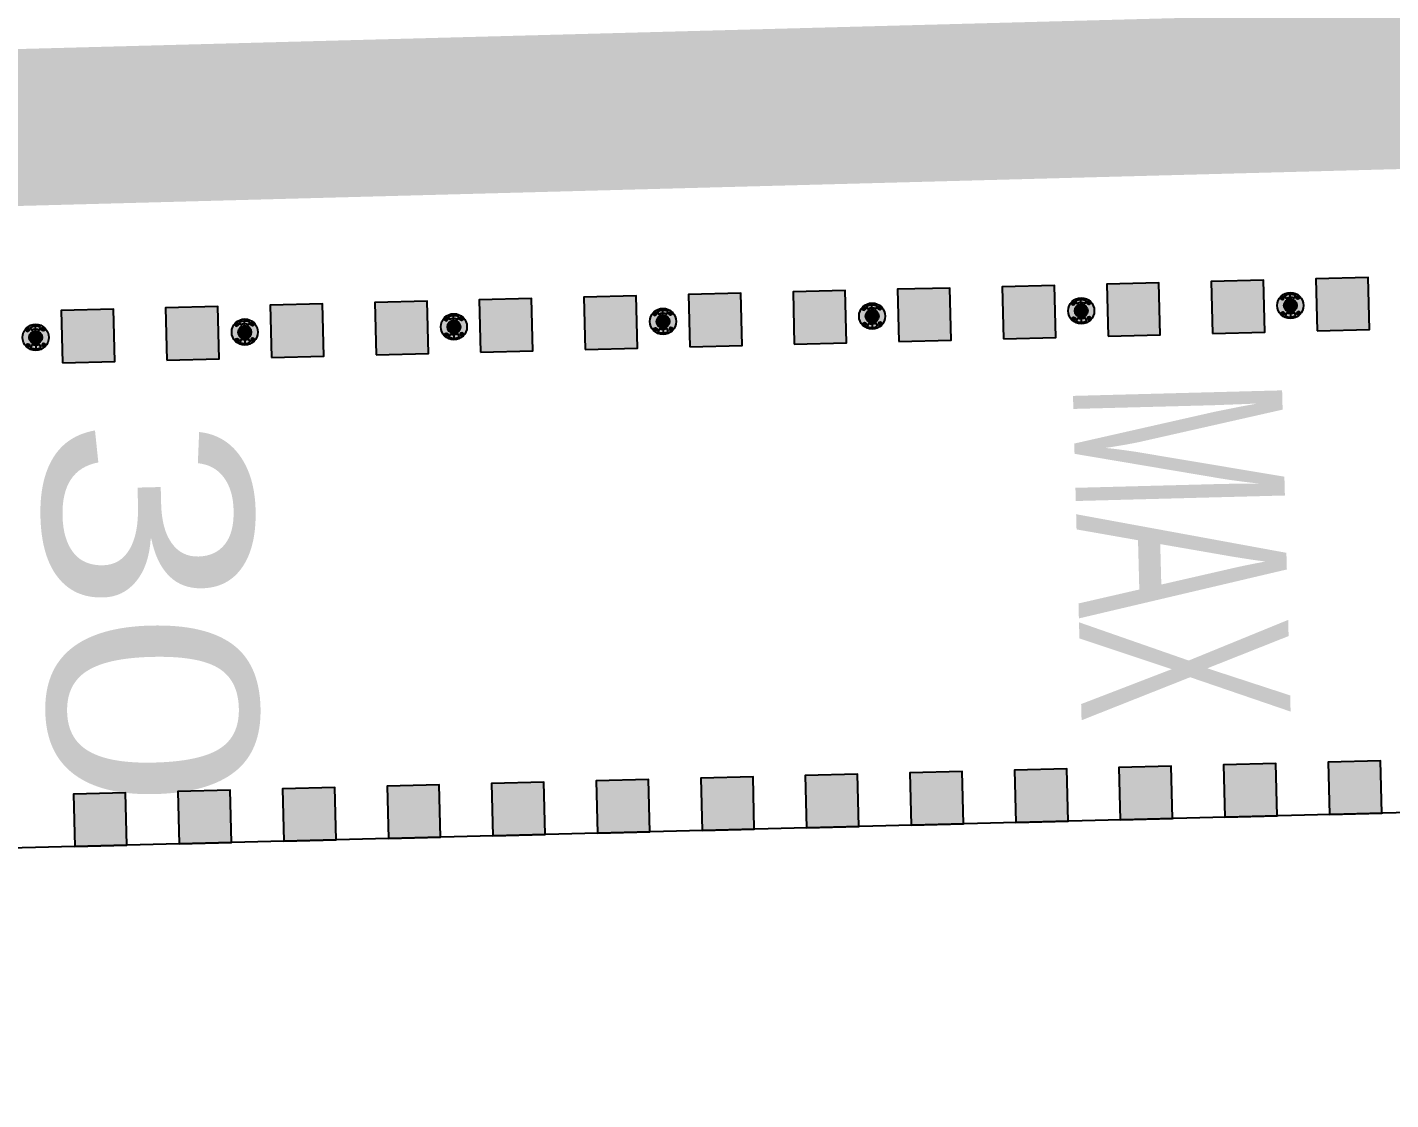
# Model space of a CAD drawing. Header units: metres. Extents: x 668617 to 675126, y 2286318 to 2293677.
# Drawn here: x 669844.19 to 669854.62, y 2287217.93 to 2287226.13 of the extents above; entities that cross this region are included whole.
import ezdxf
from ezdxf.enums import TextEntityAlignment as Align

# ---------------------------------------------------------------- set-up
doc = ezdxf.new("R2010")
doc.units = ezdxf.units.M
doc.header["$MEASUREMENT"] = 0
doc.linetypes.add('DASHED2', pattern=[0.375, 0.25, -0.125])
for name, color, linetype in [('0_RUTA-ALTERNA', 6, 'Continuous'), ('DMTG-B-CuadrosVerdes', 94, 'Continuous'), ('DMTG-M-VIALETON', 92, 'Continuous'), ('DMTG-PB-BANQUETAS', 251, 'Continuous'), ('DMTG-SH-LEYENDA VELOCIDAD', 252, 'Continuous')]:
    doc.layers.add(name, color=color, linetype=linetype)
doc.styles.add('Arial', font='arial.ttf')

# ---------------------------------------------------------------- blocks, each defined once
blk = doc.blocks.new('*U118')
h = blk.add_hatch(color=256)
h.dxf.hatch_style = 1
h.paths.add_polyline_path([(5.6, 3.7), (6, 3.7), (6, 4.1), (5.6, 4.1)])
h = blk.add_hatch(color=256)
h.dxf.hatch_style = 1
h.paths.add_polyline_path([(5.6, 3.7), (6, 3.7), (6, 4.1), (5.6, 4.1)])
h = blk.add_hatch(color=256)
h.dxf.hatch_style = 1
h.paths.add_polyline_path([(6.4, 3.7), (6.8, 3.7), (6.8, 4.1), (6.4, 4.1)])
h = blk.add_hatch(color=256)
h.dxf.hatch_style = 1
h.paths.add_polyline_path([(6.4, 3.7), (6.8, 3.7), (6.8, 4.1), (6.4, 4.1)])
h = blk.add_hatch(color=256)
h.dxf.hatch_style = 1
h.paths.add_polyline_path([(7.2, 3.7), (7.6, 3.7), (7.6, 4.1), (7.2, 4.1)])
h = blk.add_hatch(color=256)
h.dxf.hatch_style = 1
h.paths.add_polyline_path([(7.2, 3.7), (7.6, 3.7), (7.6, 4.1), (7.2, 4.1)])
h = blk.add_hatch(color=256)
h.dxf.hatch_style = 1
h.paths.add_polyline_path([(8, 3.7), (8.4, 3.7), (8.4, 4.1), (8, 4.1)])
h = blk.add_hatch(color=256)
h.dxf.hatch_style = 1
h.paths.add_polyline_path([(8, 3.7), (8.4, 3.7), (8.4, 4.1), (8, 4.1)])
h = blk.add_hatch(color=256)
h.dxf.hatch_style = 1
h.paths.add_polyline_path([(8.8, 3.7), (9.2, 3.7), (9.2, 4.1), (8.8, 4.1)])
h = blk.add_hatch(color=256)
h.dxf.hatch_style = 1
h.paths.add_polyline_path([(8.8, 3.7), (9.2, 3.7), (9.2, 4.1), (8.8, 4.1)])
h = blk.add_hatch(color=256)
h.dxf.hatch_style = 1
h.paths.add_polyline_path([(9.6, 3.7), (10, 3.7), (10, 4.1), (9.6, 4.1)])
h = blk.add_hatch(color=256)
h.dxf.hatch_style = 1
h.paths.add_polyline_path([(9.6, 3.7), (10, 3.7), (10, 4.1), (9.6, 4.1)])
h = blk.add_hatch(color=256)
h.dxf.hatch_style = 1
h.paths.add_polyline_path([(10.4, 3.7), (10.8, 3.7), (10.8, 4.1), (10.4, 4.1)])
h = blk.add_hatch(color=256)
h.dxf.hatch_style = 1
h.paths.add_polyline_path([(10.4, 3.7), (10.8, 3.7), (10.8, 4.1), (10.4, 4.1)])
h = blk.add_hatch(color=256)
h.dxf.hatch_style = 1
h.paths.add_polyline_path([(11.2, 3.7), (11.6, 3.7), (11.6, 4.1), (11.2, 4.1)])
h = blk.add_hatch(color=256)
h.dxf.hatch_style = 1
h.paths.add_polyline_path([(11.2, 3.7), (11.6, 3.7), (11.6, 4.1), (11.2, 4.1)])
h = blk.add_hatch(color=256)
h.dxf.hatch_style = 1
h.paths.add_polyline_path([(12, 3.7), (12.4, 3.7), (12.4, 4.1), (12, 4.1)])
h = blk.add_hatch(color=256)
h.dxf.hatch_style = 1
h.paths.add_polyline_path([(12, 3.7), (12.4, 3.7), (12.4, 4.1), (12, 4.1)])
h = blk.add_hatch(color=256)
h.dxf.hatch_style = 1
h.paths.add_polyline_path([(12.8, 3.7), (13.2, 3.7), (13.2, 4.1), (12.8, 4.1)])
h = blk.add_hatch(color=256)
h.dxf.hatch_style = 1
h.paths.add_polyline_path([(12.8, 3.7), (13.2, 3.7), (13.2, 4.1), (12.8, 4.1)])
h = blk.add_hatch(color=256)
h.dxf.hatch_style = 1
h.paths.add_polyline_path([(13.6, 3.7), (14, 3.7), (14, 4.1), (13.6, 4.1)])
h = blk.add_hatch(color=256)
h.dxf.hatch_style = 1
h.paths.add_polyline_path([(13.6, 3.7), (14, 3.7), (14, 4.1), (13.6, 4.1)])
h = blk.add_hatch(color=256)
h.dxf.hatch_style = 1
h.paths.add_polyline_path([(14.4, 3.7), (14.8, 3.7), (14.8, 4.1), (14.4, 4.1)])
h = blk.add_hatch(color=256)
h.dxf.hatch_style = 1
h.paths.add_polyline_path([(14.4, 3.7), (14.8, 3.7), (14.8, 4.1), (14.4, 4.1)])
h = blk.add_hatch(color=256)
h.dxf.hatch_style = 1
h.paths.add_polyline_path([(15.2, 3.7), (15.6, 3.7), (15.6, 4.1), (15.2, 4.1)])
h = blk.add_hatch(color=256)
h.dxf.hatch_style = 1
h.paths.add_polyline_path([(5.6, 0), (6, 0), (6, 0.4), (5.6, 0.4)])
h = blk.add_hatch(color=256)
h.dxf.hatch_style = 1
h.paths.add_polyline_path([(5.6, 0), (6, 0), (6, 0.4), (5.6, 0.4)])
h = blk.add_hatch(color=256)
h.dxf.hatch_style = 1
h.paths.add_polyline_path([(6.4, 0), (6.8, 0), (6.8, 0.4), (6.4, 0.4)])
h = blk.add_hatch(color=256)
h.dxf.hatch_style = 1
h.paths.add_polyline_path([(6.4, 0), (6.8, 0), (6.8, 0.4), (6.4, 0.4)])
h = blk.add_hatch(color=256)
h.dxf.hatch_style = 1
h.paths.add_polyline_path([(7.2, 0), (7.6, 0), (7.6, 0.4), (7.2, 0.4)])
h = blk.add_hatch(color=256)
h.dxf.hatch_style = 1
h.paths.add_polyline_path([(7.2, 0), (7.6, 0), (7.6, 0.4), (7.2, 0.4)])
h = blk.add_hatch(color=256)
h.dxf.hatch_style = 1
h.paths.add_polyline_path([(8, 0), (8.4, 0), (8.4, 0.4), (8, 0.4)])
h = blk.add_hatch(color=256)
h.dxf.hatch_style = 1
h.paths.add_polyline_path([(8, 0), (8.4, 0), (8.4, 0.4), (8, 0.4)])
h = blk.add_hatch(color=256)
h.dxf.hatch_style = 1
h.paths.add_polyline_path([(8.8, 0), (9.2, 0), (9.2, 0.4), (8.8, 0.4)])
h = blk.add_hatch(color=256)
h.dxf.hatch_style = 1
h.paths.add_polyline_path([(8.8, 0), (9.2, 0), (9.2, 0.4), (8.8, 0.4)])
h = blk.add_hatch(color=256)
h.dxf.hatch_style = 1
h.paths.add_polyline_path([(9.6, 0), (10, 0), (10, 0.4), (9.6, 0.4)])
h = blk.add_hatch(color=256)
h.dxf.hatch_style = 1
h.paths.add_polyline_path([(9.6, 0), (10, 0), (10, 0.4), (9.6, 0.4)])
h = blk.add_hatch(color=256)
h.dxf.hatch_style = 1
h.paths.add_polyline_path([(10.4, 0), (10.8, 0), (10.8, 0.4), (10.4, 0.4)])
h = blk.add_hatch(color=256)
h.dxf.hatch_style = 1
h.paths.add_polyline_path([(10.4, 0), (10.8, 0), (10.8, 0.4), (10.4, 0.4)])
h = blk.add_hatch(color=256)
h.dxf.hatch_style = 1
h.paths.add_polyline_path([(11.2, 0), (11.6, 0), (11.6, 0.4), (11.2, 0.4)])
h = blk.add_hatch(color=256)
h.dxf.hatch_style = 1
h.paths.add_polyline_path([(11.2, 0), (11.6, 0), (11.6, 0.4), (11.2, 0.4)])
h = blk.add_hatch(color=256)
h.dxf.hatch_style = 1
h.paths.add_polyline_path([(12, 0), (12.4, 0), (12.4, 0.4), (12, 0.4)])
h = blk.add_hatch(color=256)
h.dxf.hatch_style = 1
h.paths.add_polyline_path([(12, 0), (12.4, 0), (12.4, 0.4), (12, 0.4)])
h = blk.add_hatch(color=256)
h.dxf.hatch_style = 1
h.paths.add_polyline_path([(12.8, 0), (13.2, 0), (13.2, 0.4), (12.8, 0.4)])
h = blk.add_hatch(color=256)
h.dxf.hatch_style = 1
h.paths.add_polyline_path([(12.8, 0), (13.2, 0), (13.2, 0.4), (12.8, 0.4)])
h = blk.add_hatch(color=256)
h.dxf.hatch_style = 1
h.paths.add_polyline_path([(13.6, 0), (14, 0), (14, 0.4), (13.6, 0.4)])
h = blk.add_hatch(color=256)
h.dxf.hatch_style = 1
h.paths.add_polyline_path([(13.6, 0), (14, 0), (14, 0.4), (13.6, 0.4)])
h = blk.add_hatch(color=256)
h.dxf.hatch_style = 1
h.paths.add_polyline_path([(14.4, 0), (14.8, 0), (14.8, 0.4), (14.4, 0.4)])
h = blk.add_hatch(color=256)
h.dxf.hatch_style = 1
h.paths.add_polyline_path([(14.4, 0), (14.8, 0), (14.8, 0.4), (14.4, 0.4)])
h = blk.add_hatch(color=256)
h.dxf.hatch_style = 1
h.paths.add_polyline_path([(15.2, 0), (15.6, 0), (15.6, 0.4), (15.2, 0.4)])
for points in [[(5.6, 3.7), (6, 3.7), (6, 4.1), (5.6, 4.1)], [(5.6, 3.7), (6, 3.7), (6, 4.1), (5.6, 4.1)], [(6.4, 3.7), (6.8, 3.7), (6.8, 4.1), (6.4, 4.1)], [(6.4, 3.7), (6.8, 3.7), (6.8, 4.1), (6.4, 4.1)], [(7.2, 3.7), (7.6, 3.7), (7.6, 4.1), (7.2, 4.1)], [(7.2, 3.7), (7.6, 3.7), (7.6, 4.1), (7.2, 4.1)], [(8, 3.7), (8.4, 3.7), (8.4, 4.1), (8, 4.1)], [(8, 3.7), (8.4, 3.7), (8.4, 4.1), (8, 4.1)], [(8.8, 3.7), (9.2, 3.7), (9.2, 4.1), (8.8, 4.1)], [(8.8, 3.7), (9.2, 3.7), (9.2, 4.1), (8.8, 4.1)], [(9.6, 3.7), (10, 3.7), (10, 4.1), (9.6, 4.1)], [(9.6, 3.7), (10, 3.7), (10, 4.1), (9.6, 4.1)], [(10.4, 3.7), (10.8, 3.7), (10.8, 4.1), (10.4, 4.1)], [(10.4, 3.7), (10.8, 3.7), (10.8, 4.1), (10.4, 4.1)], [(11.2, 3.7), (11.6, 3.7), (11.6, 4.1), (11.2, 4.1)], [(11.2, 3.7), (11.6, 3.7), (11.6, 4.1), (11.2, 4.1)], [(12, 3.7), (12.4, 3.7), (12.4, 4.1), (12, 4.1)], [(12, 3.7), (12.4, 3.7), (12.4, 4.1), (12, 4.1)], [(12.8, 3.7), (13.2, 3.7), (13.2, 4.1), (12.8, 4.1)], [(12.8, 3.7), (13.2, 3.7), (13.2, 4.1), (12.8, 4.1)], [(13.6, 3.7), (14, 3.7), (14, 4.1), (13.6, 4.1)], [(13.6, 3.7), (14, 3.7), (14, 4.1), (13.6, 4.1)], [(14.4, 3.7), (14.8, 3.7), (14.8, 4.1), (14.4, 4.1)], [(14.4, 3.7), (14.8, 3.7), (14.8, 4.1), (14.4, 4.1)], [(15.2, 3.7), (15.6, 3.7), (15.6, 4.1), (15.2, 4.1)], [(5.6, 0), (6, 0), (6, 0.4), (5.6, 0.4)], [(5.6, 0), (6, 0), (6, 0.4), (5.6, 0.4)], [(6.4, 0), (6.8, 0), (6.8, 0.4), (6.4, 0.4)], [(6.4, 0), (6.8, 0), (6.8, 0.4), (6.4, 0.4)], [(7.2, 0), (7.6, 0), (7.6, 0.4), (7.2, 0.4)], [(7.2, 0), (7.6, 0), (7.6, 0.4), (7.2, 0.4)], [(8, 0), (8.4, 0), (8.4, 0.4), (8, 0.4)], [(8, 0), (8.4, 0), (8.4, 0.4), (8, 0.4)], [(8.8, 0), (9.2, 0), (9.2, 0.4), (8.8, 0.4)], [(8.8, 0), (9.2, 0), (9.2, 0.4), (8.8, 0.4)], [(9.6, 0), (10, 0), (10, 0.4), (9.6, 0.4)], [(9.6, 0), (10, 0), (10, 0.4), (9.6, 0.4)], [(10.4, 0), (10.8, 0), (10.8, 0.4), (10.4, 0.4)], [(10.4, 0), (10.8, 0), (10.8, 0.4), (10.4, 0.4)], [(11.2, 0), (11.6, 0), (11.6, 0.4), (11.2, 0.4)], [(11.2, 0), (11.6, 0), (11.6, 0.4), (11.2, 0.4)], [(12, 0), (12.4, 0), (12.4, 0.4), (12, 0.4)], [(12, 0), (12.4, 0), (12.4, 0.4), (12, 0.4)], [(12.8, 0), (13.2, 0), (13.2, 0.4), (12.8, 0.4)], [(12.8, 0), (13.2, 0), (13.2, 0.4), (12.8, 0.4)], [(13.6, 0), (14, 0), (14, 0.4), (13.6, 0.4)], [(13.6, 0), (14, 0), (14, 0.4), (13.6, 0.4)], [(14.4, 0), (14.8, 0), (14.8, 0.4), (14.4, 0.4)], [(14.4, 0), (14.8, 0), (14.8, 0.4), (14.4, 0.4)], [(15.2, 0), (15.6, 0), (15.6, 0.4), (15.2, 0.4)]]:
    blk.add_lwpolyline(points, close=True)
blk = doc.blocks.new('*U97')
at = {"true_color": 0x58ba48}
h = blk.add_hatch(color=85, dxfattribs=at)
h.dxf.hatch_style = 1
h.paths.add_polyline_path([(18.192, 11.001, 1), (18.292, 11.001, 1)], flags=0)
h.paths.add_polyline_path([(18.191, 11.069), (18.18, 11.08, 0.062746), (18.163, 11.062), (18.173, 11.052, 0.413879), (18.191, 11.052, 0.414549)], flags=17)
h.paths.add_polyline_path([(18.188, 11.06, -1), (18.176, 11.06, -1)], flags=16)
h.paths.add_polyline_path([(18.192, 11.001, 1), (18.292, 11.001, 1)], flags=16)
h.paths.add_polyline_path([(18.303, 11.08), (18.292, 11.069, 0.413879), (18.292, 11.052, 0.414549), (18.31, 11.052), (18.321, 11.062, 0.062746)], flags=17)
h.paths.add_polyline_path([(18.307, 11.06, -1), (18.295, 11.06, -1)], flags=16)
h.paths.add_polyline_path([(18.321, 10.94), (18.31, 10.95, 0.413879), (18.292, 10.95, 0.414549), (18.292, 10.933), (18.303, 10.922, 0.062746)], flags=17)
h.paths.add_polyline_path([(18.295, 10.942, -1), (18.307, 10.942, -1)], flags=16)
h.paths.add_polyline_path([(18.191, 10.95, 0.414549), (18.173, 10.95), (18.163, 10.94, 0.062746), (18.18, 10.922), (18.191, 10.933, 0.413879)], flags=17)
h.paths.add_polyline_path([(18.176, 10.942, -1), (18.188, 10.942, -1)], flags=16)
h.paths.add_polyline_path([(18.321, 11.062), (18.31, 11.052, -0.414549), (18.292, 11.052, -0.413879), (18.292, 11.069), (18.303, 11.08, 0.342564), (18.18, 11.08), (18.191, 11.069, -0.414549), (18.191, 11.052, -0.413879), (18.173, 11.052), (18.163, 11.062, 0.166532), (18.142, 11.001, 0.166532), (18.163, 10.94), (18.173, 10.95, -0.414549), (18.191, 10.95, -0.413879), (18.191, 10.933), (18.18, 10.922, 0.342564), (18.303, 10.922), (18.292, 10.933, -0.414549), (18.292, 10.95, -0.413879), (18.31, 10.95), (18.321, 10.94, 0.166532), (18.342, 11.001, 0.166532)])
h.paths.add_polyline_path([(18.292, 11.001, -1), (18.192, 11.001, -1)], flags=0)
h.paths.add_polyline_path([(18.271, 11.056, 0.245947), (18.213, 11.056), (18.201, 11.078, -0.245947), (18.282, 11.078)], flags=16)
h.paths.add_polyline_path([(18.271, 10.946), (18.282, 10.923, -0.245947), (18.201, 10.923), (18.213, 10.946, 0.245947)], flags=16)
at = {"true_color": 0xc7c8ca}
h = blk.add_hatch(color=9, dxfattribs=at)
h.dxf.hatch_style = 1
h.paths.add_polyline_path([(18.282, 11.078, 0.245947), (18.201, 11.078), (18.213, 11.056, -0.245947), (18.271, 11.056)])
h.paths.add_polyline_path([(18.282, 10.923), (18.271, 10.946, -0.245947), (18.213, 10.946), (18.201, 10.923, 0.245947)])
at = {"true_color": 0x58ba48}
h = blk.add_hatch(color=85, dxfattribs=at)
h.dxf.hatch_style = 1
h.paths.add_polyline_path([(19.792, 11.001, 1), (19.892, 11.001, 1)], flags=0)
h.paths.add_polyline_path([(19.791, 11.069), (19.78, 11.08, 0.062746), (19.763, 11.062), (19.773, 11.052, 0.413879), (19.791, 11.052, 0.414549)], flags=17)
h.paths.add_polyline_path([(19.788, 11.06, -1), (19.776, 11.06, -1)], flags=16)
h.paths.add_polyline_path([(19.792, 11.001, 1), (19.892, 11.001, 1)], flags=16)
h.paths.add_polyline_path([(19.903, 11.08), (19.892, 11.069, 0.413879), (19.892, 11.052, 0.414549), (19.91, 11.052), (19.921, 11.062, 0.062746)], flags=17)
h.paths.add_polyline_path([(19.907, 11.06, -1), (19.895, 11.06, -1)], flags=16)
h.paths.add_polyline_path([(19.921, 10.94), (19.91, 10.95, 0.413879), (19.892, 10.95, 0.414549), (19.892, 10.933), (19.903, 10.922, 0.062746)], flags=17)
h.paths.add_polyline_path([(19.895, 10.942, -1), (19.907, 10.942, -1)], flags=16)
h.paths.add_polyline_path([(19.791, 10.95, 0.414549), (19.773, 10.95), (19.763, 10.94, 0.062746), (19.78, 10.922), (19.791, 10.933, 0.413879)], flags=17)
h.paths.add_polyline_path([(19.776, 10.942, -1), (19.788, 10.942, -1)], flags=16)
h.paths.add_polyline_path([(19.921, 11.062), (19.91, 11.052, -0.414549), (19.892, 11.052, -0.413879), (19.892, 11.069), (19.903, 11.08, 0.342564), (19.78, 11.08), (19.791, 11.069, -0.414549), (19.791, 11.052, -0.413879), (19.773, 11.052), (19.763, 11.062, 0.166532), (19.742, 11.001, 0.166532), (19.763, 10.94), (19.773, 10.95, -0.414549), (19.791, 10.95, -0.413879), (19.791, 10.933), (19.78, 10.922, 0.342564), (19.903, 10.922), (19.892, 10.933, -0.414549), (19.892, 10.95, -0.413879), (19.91, 10.95), (19.921, 10.94, 0.166532), (19.942, 11.001, 0.166532)])
h.paths.add_polyline_path([(19.892, 11.001, -1), (19.792, 11.001, -1)], flags=0)
h.paths.add_polyline_path([(19.871, 11.056, 0.245947), (19.813, 11.056), (19.801, 11.078, -0.245947), (19.882, 11.078)], flags=16)
h.paths.add_polyline_path([(19.871, 10.946), (19.882, 10.923, -0.245947), (19.801, 10.923), (19.813, 10.946, 0.245947)], flags=16)
at = {"true_color": 0xc7c8ca}
h = blk.add_hatch(color=9, dxfattribs=at)
h.dxf.hatch_style = 1
h.paths.add_polyline_path([(19.882, 11.078, 0.245947), (19.801, 11.078), (19.813, 11.056, -0.245947), (19.871, 11.056)])
h.paths.add_polyline_path([(19.882, 10.923), (19.871, 10.946, -0.245947), (19.813, 10.946), (19.801, 10.923, 0.245947)])
at = {"true_color": 0x58ba48}
h = blk.add_hatch(color=85, dxfattribs=at)
h.dxf.hatch_style = 1
h.paths.add_polyline_path([(21.392, 11.001, 1), (21.492, 11.001, 1)], flags=0)
h.paths.add_polyline_path([(21.391, 11.069), (21.38, 11.08, 0.062746), (21.363, 11.062), (21.373, 11.052, 0.413879), (21.391, 11.052, 0.414549)], flags=17)
h.paths.add_polyline_path([(21.388, 11.06, -1), (21.376, 11.06, -1)], flags=16)
h.paths.add_polyline_path([(21.392, 11.001, 1), (21.492, 11.001, 1)], flags=16)
h.paths.add_polyline_path([(21.503, 11.08), (21.492, 11.069, 0.413879), (21.492, 11.052, 0.414549), (21.51, 11.052), (21.521, 11.062, 0.062746)], flags=17)
h.paths.add_polyline_path([(21.507, 11.06, -1), (21.495, 11.06, -1)], flags=16)
h.paths.add_polyline_path([(21.521, 10.94), (21.51, 10.95, 0.413879), (21.492, 10.95, 0.414549), (21.492, 10.933), (21.503, 10.922, 0.062746)], flags=17)
h.paths.add_polyline_path([(21.495, 10.942, -1), (21.507, 10.942, -1)], flags=16)
h.paths.add_polyline_path([(21.391, 10.95, 0.414549), (21.373, 10.95), (21.363, 10.94, 0.062746), (21.38, 10.922), (21.391, 10.933, 0.413879)], flags=17)
h.paths.add_polyline_path([(21.376, 10.942, -1), (21.388, 10.942, -1)], flags=16)
h.paths.add_polyline_path([(21.521, 11.062), (21.51, 11.052, -0.414549), (21.492, 11.052, -0.413879), (21.492, 11.069), (21.503, 11.08, 0.342564), (21.38, 11.08), (21.391, 11.069, -0.414549), (21.391, 11.052, -0.413879), (21.373, 11.052), (21.363, 11.062, 0.166532), (21.342, 11.001, 0.166532), (21.363, 10.94), (21.373, 10.95, -0.414549), (21.391, 10.95, -0.413879), (21.391, 10.933), (21.38, 10.922, 0.342564), (21.503, 10.922), (21.492, 10.933, -0.414549), (21.492, 10.95, -0.413879), (21.51, 10.95), (21.521, 10.94, 0.166532), (21.542, 11.001, 0.166532)])
h.paths.add_polyline_path([(21.492, 11.001, -1), (21.392, 11.001, -1)], flags=0)
h.paths.add_polyline_path([(21.471, 11.056, 0.245947), (21.413, 11.056), (21.401, 11.078, -0.245947), (21.482, 11.078)], flags=16)
h.paths.add_polyline_path([(21.471, 10.946), (21.482, 10.923, -0.245947), (21.401, 10.923), (21.413, 10.946, 0.245947)], flags=16)
at = {"true_color": 0xc7c8ca}
h = blk.add_hatch(color=9, dxfattribs=at)
h.dxf.hatch_style = 1
h.paths.add_polyline_path([(21.482, 11.078, 0.245947), (21.401, 11.078), (21.413, 11.056, -0.245947), (21.471, 11.056)])
h.paths.add_polyline_path([(21.482, 10.923), (21.471, 10.946, -0.245947), (21.413, 10.946), (21.401, 10.923, 0.245947)])
at = {"true_color": 0x58ba48}
h = blk.add_hatch(color=85, dxfattribs=at)
h.dxf.hatch_style = 1
h.paths.add_polyline_path([(22.992, 11.001, 1), (23.092, 11.001, 1)], flags=0)
h.paths.add_polyline_path([(22.991, 11.069), (22.98, 11.08, 0.062746), (22.963, 11.062), (22.973, 11.052, 0.413879), (22.991, 11.052, 0.414549)], flags=17)
h.paths.add_polyline_path([(22.988, 11.06, -1), (22.976, 11.06, -1)], flags=16)
h.paths.add_polyline_path([(22.992, 11.001, 1), (23.092, 11.001, 1)], flags=16)
h.paths.add_polyline_path([(23.103, 11.08), (23.092, 11.069, 0.413879), (23.092, 11.052, 0.414549), (23.11, 11.052), (23.121, 11.062, 0.062746)], flags=17)
h.paths.add_polyline_path([(23.107, 11.06, -1), (23.095, 11.06, -1)], flags=16)
h.paths.add_polyline_path([(23.121, 10.94), (23.11, 10.95, 0.413879), (23.092, 10.95, 0.414549), (23.092, 10.933), (23.103, 10.922, 0.062746)], flags=17)
h.paths.add_polyline_path([(23.095, 10.942, -1), (23.107, 10.942, -1)], flags=16)
h.paths.add_polyline_path([(22.991, 10.95, 0.414549), (22.973, 10.95), (22.963, 10.94, 0.062746), (22.98, 10.922), (22.991, 10.933, 0.413879)], flags=17)
h.paths.add_polyline_path([(22.976, 10.942, -1), (22.988, 10.942, -1)], flags=16)
h.paths.add_polyline_path([(23.121, 11.062), (23.11, 11.052, -0.414549), (23.092, 11.052, -0.413879), (23.092, 11.069), (23.103, 11.08, 0.342564), (22.98, 11.08), (22.991, 11.069, -0.414549), (22.991, 11.052, -0.413879), (22.973, 11.052), (22.963, 11.062, 0.166532), (22.942, 11.001, 0.166532), (22.963, 10.94), (22.973, 10.95, -0.414549), (22.991, 10.95, -0.413879), (22.991, 10.933), (22.98, 10.922, 0.342564), (23.103, 10.922), (23.092, 10.933, -0.414549), (23.092, 10.95, -0.413879), (23.11, 10.95), (23.121, 10.94, 0.166532), (23.142, 11.001, 0.166532)])
h.paths.add_polyline_path([(23.092, 11.001, -1), (22.992, 11.001, -1)], flags=0)
h.paths.add_polyline_path([(23.071, 11.056, 0.245947), (23.013, 11.056), (23.001, 11.078, -0.245947), (23.082, 11.078)], flags=16)
h.paths.add_polyline_path([(23.071, 10.946), (23.082, 10.923, -0.245947), (23.001, 10.923), (23.013, 10.946, 0.245947)], flags=16)
at = {"true_color": 0xc7c8ca}
h = blk.add_hatch(color=9, dxfattribs=at)
h.dxf.hatch_style = 1
h.paths.add_polyline_path([(23.082, 11.078, 0.245947), (23.001, 11.078), (23.013, 11.056, -0.245947), (23.071, 11.056)])
h.paths.add_polyline_path([(23.082, 10.923), (23.071, 10.946, -0.245947), (23.013, 10.946), (23.001, 10.923, 0.245947)])
at = {"true_color": 0x58ba48}
h = blk.add_hatch(color=85, dxfattribs=at)
h.dxf.hatch_style = 1
h.paths.add_polyline_path([(24.592, 11.001, 1), (24.692, 11.001, 1)], flags=0)
h.paths.add_polyline_path([(24.591, 11.069), (24.58, 11.08, 0.062746), (24.563, 11.062), (24.573, 11.052, 0.413879), (24.591, 11.052, 0.414549)], flags=17)
h.paths.add_polyline_path([(24.588, 11.06, -1), (24.576, 11.06, -1)], flags=16)
h.paths.add_polyline_path([(24.592, 11.001, 1), (24.692, 11.001, 1)], flags=16)
h.paths.add_polyline_path([(24.703, 11.08), (24.692, 11.069, 0.413879), (24.692, 11.052, 0.414549), (24.71, 11.052), (24.721, 11.062, 0.062746)], flags=17)
h.paths.add_polyline_path([(24.707, 11.06, -1), (24.695, 11.06, -1)], flags=16)
h.paths.add_polyline_path([(24.721, 10.94), (24.71, 10.95, 0.413879), (24.692, 10.95, 0.414549), (24.692, 10.933), (24.703, 10.922, 0.062746)], flags=17)
h.paths.add_polyline_path([(24.695, 10.942, -1), (24.707, 10.942, -1)], flags=16)
h.paths.add_polyline_path([(24.591, 10.95, 0.414549), (24.573, 10.95), (24.563, 10.94, 0.062746), (24.58, 10.922), (24.591, 10.933, 0.413879)], flags=17)
h.paths.add_polyline_path([(24.576, 10.942, -1), (24.588, 10.942, -1)], flags=16)
h.paths.add_polyline_path([(24.721, 11.062), (24.71, 11.052, -0.414549), (24.692, 11.052, -0.413879), (24.692, 11.069), (24.703, 11.08, 0.342564), (24.58, 11.08), (24.591, 11.069, -0.414549), (24.591, 11.052, -0.413879), (24.573, 11.052), (24.563, 11.062, 0.166532), (24.542, 11.001, 0.166532), (24.563, 10.94), (24.573, 10.95, -0.414549), (24.591, 10.95, -0.413879), (24.591, 10.933), (24.58, 10.922, 0.342564), (24.703, 10.922), (24.692, 10.933, -0.414549), (24.692, 10.95, -0.413879), (24.71, 10.95), (24.721, 10.94, 0.166532), (24.742, 11.001, 0.166532)])
h.paths.add_polyline_path([(24.692, 11.001, -1), (24.592, 11.001, -1)], flags=0)
h.paths.add_polyline_path([(24.671, 11.056, 0.245947), (24.613, 11.056), (24.601, 11.078, -0.245947), (24.682, 11.078)], flags=16)
h.paths.add_polyline_path([(24.671, 10.946), (24.682, 10.923, -0.245947), (24.601, 10.923), (24.613, 10.946, 0.245947)], flags=16)
at = {"true_color": 0xc7c8ca}
h = blk.add_hatch(color=9, dxfattribs=at)
h.dxf.hatch_style = 1
h.paths.add_polyline_path([(24.682, 11.078, 0.245947), (24.601, 11.078), (24.613, 11.056, -0.245947), (24.671, 11.056)])
h.paths.add_polyline_path([(24.682, 10.923), (24.671, 10.946, -0.245947), (24.613, 10.946), (24.601, 10.923, 0.245947)])
at = {"true_color": 0x58ba48}
h = blk.add_hatch(color=85, dxfattribs=at)
h.dxf.hatch_style = 1
h.paths.add_polyline_path([(26.192, 11.001, 1), (26.292, 11.001, 1)], flags=0)
h.paths.add_polyline_path([(26.191, 11.069), (26.18, 11.08, 0.062746), (26.163, 11.062), (26.173, 11.052, 0.413879), (26.191, 11.052, 0.414549)], flags=17)
h.paths.add_polyline_path([(26.188, 11.06, -1), (26.176, 11.06, -1)], flags=16)
h.paths.add_polyline_path([(26.192, 11.001, 1), (26.292, 11.001, 1)], flags=16)
h.paths.add_polyline_path([(26.303, 11.08), (26.292, 11.069, 0.413879), (26.292, 11.052, 0.414549), (26.31, 11.052), (26.321, 11.062, 0.062746)], flags=17)
h.paths.add_polyline_path([(26.307, 11.06, -1), (26.295, 11.06, -1)], flags=16)
h.paths.add_polyline_path([(26.321, 10.94), (26.31, 10.95, 0.413879), (26.292, 10.95, 0.414549), (26.292, 10.933), (26.303, 10.922, 0.062746)], flags=17)
h.paths.add_polyline_path([(26.295, 10.942, -1), (26.307, 10.942, -1)], flags=16)
h.paths.add_polyline_path([(26.191, 10.95, 0.414549), (26.173, 10.95), (26.163, 10.94, 0.062746), (26.18, 10.922), (26.191, 10.933, 0.413879)], flags=17)
h.paths.add_polyline_path([(26.176, 10.942, -1), (26.188, 10.942, -1)], flags=16)
h.paths.add_polyline_path([(26.321, 11.062), (26.31, 11.052, -0.414549), (26.292, 11.052, -0.413879), (26.292, 11.069), (26.303, 11.08, 0.342564), (26.18, 11.08), (26.191, 11.069, -0.414549), (26.191, 11.052, -0.413879), (26.173, 11.052), (26.163, 11.062, 0.166532), (26.142, 11.001, 0.166532), (26.163, 10.94), (26.173, 10.95, -0.414549), (26.191, 10.95, -0.413879), (26.191, 10.933), (26.18, 10.922, 0.342564), (26.303, 10.922), (26.292, 10.933, -0.414549), (26.292, 10.95, -0.413879), (26.31, 10.95), (26.321, 10.94, 0.166532), (26.342, 11.001, 0.166532)])
h.paths.add_polyline_path([(26.292, 11.001, -1), (26.192, 11.001, -1)], flags=0)
h.paths.add_polyline_path([(26.271, 11.056, 0.245947), (26.213, 11.056), (26.201, 11.078, -0.245947), (26.282, 11.078)], flags=16)
h.paths.add_polyline_path([(26.271, 10.946), (26.282, 10.923, -0.245947), (26.201, 10.923), (26.213, 10.946, 0.245947)], flags=16)
at = {"true_color": 0xc7c8ca}
h = blk.add_hatch(color=9, dxfattribs=at)
h.dxf.hatch_style = 1
h.paths.add_polyline_path([(26.282, 11.078, 0.245947), (26.201, 11.078), (26.213, 11.056, -0.245947), (26.271, 11.056)])
h.paths.add_polyline_path([(26.282, 10.923), (26.271, 10.946, -0.245947), (26.213, 10.946), (26.201, 10.923, 0.245947)])
at = {"true_color": 0x58ba48}
h = blk.add_hatch(color=85, dxfattribs=at)
h.dxf.hatch_style = 1
h.paths.add_polyline_path([(27.792, 11.001, 1), (27.892, 11.001, 1)], flags=0)
h.paths.add_polyline_path([(27.791, 11.069), (27.78, 11.08, 0.062746), (27.763, 11.062), (27.773, 11.052, 0.413879), (27.791, 11.052, 0.414549)], flags=17)
h.paths.add_polyline_path([(27.788, 11.06, -1), (27.776, 11.06, -1)], flags=16)
h.paths.add_polyline_path([(27.792, 11.001, 1), (27.892, 11.001, 1)], flags=16)
h.paths.add_polyline_path([(27.903, 11.08), (27.892, 11.069, 0.413879), (27.892, 11.052, 0.414549), (27.91, 11.052), (27.921, 11.062, 0.062746)], flags=17)
h.paths.add_polyline_path([(27.907, 11.06, -1), (27.895, 11.06, -1)], flags=16)
h.paths.add_polyline_path([(27.921, 10.94), (27.91, 10.95, 0.413879), (27.892, 10.95, 0.414549), (27.892, 10.933), (27.903, 10.922, 0.062746)], flags=17)
h.paths.add_polyline_path([(27.895, 10.942, -1), (27.907, 10.942, -1)], flags=16)
h.paths.add_polyline_path([(27.791, 10.95, 0.414549), (27.773, 10.95), (27.763, 10.94, 0.062746), (27.78, 10.922), (27.791, 10.933, 0.413879)], flags=17)
h.paths.add_polyline_path([(27.776, 10.942, -1), (27.788, 10.942, -1)], flags=16)
h.paths.add_polyline_path([(27.921, 11.062), (27.91, 11.052, -0.414549), (27.892, 11.052, -0.413879), (27.892, 11.069), (27.903, 11.08, 0.342564), (27.78, 11.08), (27.791, 11.069, -0.414549), (27.791, 11.052, -0.413879), (27.773, 11.052), (27.763, 11.062, 0.166532), (27.742, 11.001, 0.166532), (27.763, 10.94), (27.773, 10.95, -0.414549), (27.791, 10.95, -0.413879), (27.791, 10.933), (27.78, 10.922, 0.342564), (27.903, 10.922), (27.892, 10.933, -0.414549), (27.892, 10.95, -0.413879), (27.91, 10.95), (27.921, 10.94, 0.166532), (27.942, 11.001, 0.166532)])
h.paths.add_polyline_path([(27.892, 11.001, -1), (27.792, 11.001, -1)], flags=0)
h.paths.add_polyline_path([(27.871, 11.056, 0.245947), (27.813, 11.056), (27.801, 11.078, -0.245947), (27.882, 11.078)], flags=16)
h.paths.add_polyline_path([(27.871, 10.946), (27.882, 10.923, -0.245947), (27.801, 10.923), (27.813, 10.946, 0.245947)], flags=16)
at = {"true_color": 0xc7c8ca}
h = blk.add_hatch(color=9, dxfattribs=at)
h.dxf.hatch_style = 1
h.paths.add_polyline_path([(27.882, 11.078, 0.245947), (27.801, 11.078), (27.813, 11.056, -0.245947), (27.871, 11.056)])
h.paths.add_polyline_path([(27.882, 10.923), (27.871, 10.946, -0.245947), (27.813, 10.946), (27.801, 10.923, 0.245947)])
at = {"true_color": 0x58ba48}
h = blk.add_hatch(color=85, dxfattribs=at)
h.dxf.hatch_style = 1
h.paths.add_polyline_path([(18.192, 11.001, 1), (18.292, 11.001, 1)])
h = blk.add_hatch(color=85, dxfattribs=at)
h.dxf.hatch_style = 1
h.paths.add_polyline_path([(19.792, 11.001, 1), (19.892, 11.001, 1)])
h = blk.add_hatch(color=85, dxfattribs=at)
h.dxf.hatch_style = 1
h.paths.add_polyline_path([(21.392, 11.001, 1), (21.492, 11.001, 1)])
h = blk.add_hatch(color=85, dxfattribs=at)
h.dxf.hatch_style = 1
h.paths.add_polyline_path([(22.992, 11.001, 1), (23.092, 11.001, 1)])
h = blk.add_hatch(color=85, dxfattribs=at)
h.dxf.hatch_style = 1
h.paths.add_polyline_path([(24.592, 11.001, 1), (24.692, 11.001, 1)])
h = blk.add_hatch(color=85, dxfattribs=at)
h.dxf.hatch_style = 1
h.paths.add_polyline_path([(26.192, 11.001, 1), (26.292, 11.001, 1)])
h = blk.add_hatch(color=85, dxfattribs=at)
h.dxf.hatch_style = 1
h.paths.add_polyline_path([(27.792, 11.001, 1), (27.892, 11.001, 1)])
at = {"color": 18, "true_color": 0x000000}
for points in [[(18.191, 11.069), (18.18, 11.08, 0.062746), (18.163, 11.062), (18.173, 11.052, 0.413879), (18.191, 11.052, 0.414549)], [(18.282, 11.078), (18.271, 11.056, 0.245947), (18.213, 11.056), (18.201, 11.078, -0.245947)], [(18.292, 11.069), (18.303, 11.08, -0.062746), (18.321, 11.062), (18.31, 11.052, -0.413879), (18.292, 11.052, -0.414549)], [(19.791, 11.069), (19.78, 11.08, 0.062746), (19.763, 11.062), (19.773, 11.052, 0.413879), (19.791, 11.052, 0.414549)], [(19.882, 11.078), (19.871, 11.056, 0.245947), (19.813, 11.056), (19.801, 11.078, -0.245947)], [(19.892, 11.069), (19.903, 11.08, -0.062746), (19.921, 11.062), (19.91, 11.052, -0.413879), (19.892, 11.052, -0.414549)], [(21.391, 11.069), (21.38, 11.08, 0.062746), (21.363, 11.062), (21.373, 11.052, 0.413879), (21.391, 11.052, 0.414549)], [(21.482, 11.078), (21.471, 11.056, 0.245947), (21.413, 11.056), (21.401, 11.078, -0.245947)], [(21.492, 11.069), (21.503, 11.08, -0.062746), (21.521, 11.062), (21.51, 11.052, -0.413879), (21.492, 11.052, -0.414549)], [(22.991, 11.069), (22.98, 11.08, 0.062746), (22.963, 11.062), (22.973, 11.052, 0.413879), (22.991, 11.052, 0.414549)], [(23.082, 11.078), (23.071, 11.056, 0.245947), (23.013, 11.056), (23.001, 11.078, -0.245947)], [(23.092, 11.069), (23.103, 11.08, -0.062746), (23.121, 11.062), (23.11, 11.052, -0.413879), (23.092, 11.052, -0.414549)], [(24.591, 11.069), (24.58, 11.08, 0.062746), (24.563, 11.062), (24.573, 11.052, 0.413879), (24.591, 11.052, 0.414549)], [(24.682, 11.078), (24.671, 11.056, 0.245947), (24.613, 11.056), (24.601, 11.078, -0.245947)], [(24.692, 11.069), (24.703, 11.08, -0.062746), (24.721, 11.062), (24.71, 11.052, -0.413879), (24.692, 11.052, -0.414549)], [(26.191, 11.069), (26.18, 11.08, 0.062746), (26.163, 11.062), (26.173, 11.052, 0.413879), (26.191, 11.052, 0.414549)], [(26.282, 11.078), (26.271, 11.056, 0.245947), (26.213, 11.056), (26.201, 11.078, -0.245947)], [(26.292, 11.069), (26.303, 11.08, -0.062746), (26.321, 11.062), (26.31, 11.052, -0.413879), (26.292, 11.052, -0.414549)], [(27.791, 11.069), (27.78, 11.08, 0.062746), (27.763, 11.062), (27.773, 11.052, 0.413879), (27.791, 11.052, 0.414549)], [(27.882, 11.078), (27.871, 11.056, 0.245947), (27.813, 11.056), (27.801, 11.078, -0.245947)], [(27.892, 11.069), (27.903, 11.08, -0.062746), (27.921, 11.062), (27.91, 11.052, -0.413879), (27.892, 11.052, -0.414549)], [(18.191, 10.933), (18.18, 10.922, -0.062746), (18.163, 10.94), (18.173, 10.95, -0.413879), (18.191, 10.95, -0.414549)], [(18.292, 10.933), (18.303, 10.922, 0.062746), (18.321, 10.94), (18.31, 10.95, 0.413879), (18.292, 10.95, 0.414549)], [(19.791, 10.933), (19.78, 10.922, -0.062746), (19.763, 10.94), (19.773, 10.95, -0.413879), (19.791, 10.95, -0.414549)], [(19.892, 10.933), (19.903, 10.922, 0.062746), (19.921, 10.94), (19.91, 10.95, 0.413879), (19.892, 10.95, 0.414549)], [(21.391, 10.933), (21.38, 10.922, -0.062746), (21.363, 10.94), (21.373, 10.95, -0.413879), (21.391, 10.95, -0.414549)], [(21.492, 10.933), (21.503, 10.922, 0.062746), (21.521, 10.94), (21.51, 10.95, 0.413879), (21.492, 10.95, 0.414549)], [(22.991, 10.933), (22.98, 10.922, -0.062746), (22.963, 10.94), (22.973, 10.95, -0.413879), (22.991, 10.95, -0.414549)], [(23.092, 10.933), (23.103, 10.922, 0.062746), (23.121, 10.94), (23.11, 10.95, 0.413879), (23.092, 10.95, 0.414549)], [(24.591, 10.933), (24.58, 10.922, -0.062746), (24.563, 10.94), (24.573, 10.95, -0.413879), (24.591, 10.95, -0.414549)], [(24.692, 10.933), (24.703, 10.922, 0.062746), (24.721, 10.94), (24.71, 10.95, 0.413879), (24.692, 10.95, 0.414549)], [(26.191, 10.933), (26.18, 10.922, -0.062746), (26.163, 10.94), (26.173, 10.95, -0.413879), (26.191, 10.95, -0.414549)], [(26.292, 10.933), (26.303, 10.922, 0.062746), (26.321, 10.94), (26.31, 10.95, 0.413879), (26.292, 10.95, 0.414549)], [(27.791, 10.933), (27.78, 10.922, -0.062746), (27.763, 10.94), (27.773, 10.95, -0.413879), (27.791, 10.95, -0.414549)], [(27.892, 10.933), (27.903, 10.922, 0.062746), (27.921, 10.94), (27.91, 10.95, 0.413879), (27.892, 10.95, 0.414549)], [(18.282, 10.923), (18.271, 10.946, -0.245947), (18.213, 10.946), (18.201, 10.923, 0.245947)], [(19.882, 10.923), (19.871, 10.946, -0.245947), (19.813, 10.946), (19.801, 10.923, 0.245947)], [(21.482, 10.923), (21.471, 10.946, -0.245947), (21.413, 10.946), (21.401, 10.923, 0.245947)], [(23.082, 10.923), (23.071, 10.946, -0.245947), (23.013, 10.946), (23.001, 10.923, 0.245947)], [(24.682, 10.923), (24.671, 10.946, -0.245947), (24.613, 10.946), (24.601, 10.923, 0.245947)], [(26.282, 10.923), (26.271, 10.946, -0.245947), (26.213, 10.946), (26.201, 10.923, 0.245947)], [(27.882, 10.923), (27.871, 10.946, -0.245947), (27.813, 10.946), (27.801, 10.923, 0.245947)]]:
    blk.add_lwpolyline(points, format="xyb", close=True, dxfattribs=at)
for points in [[(18.242, 10.901), (18.242, 11.101)], [(19.842, 10.901), (19.842, 11.101)], [(21.442, 10.901), (21.442, 11.101)], [(23.042, 10.901), (23.042, 11.101)], [(24.642, 10.901), (24.642, 11.101)], [(26.242, 10.901), (26.242, 11.101)], [(27.842, 10.901), (27.842, 11.101)]]:
    blk.add_lwpolyline(points)
for centre, radius in [((18.242, 11.001), 0.1), ((18.182, 11.06), 0.00613), ((18.301, 11.06), 0.00613), ((19.842, 11.001), 0.1), ((19.782, 11.06), 0.00613), ((19.901, 11.06), 0.00613), ((21.442, 11.001), 0.1), ((21.382, 11.06), 0.00613), ((21.501, 11.06), 0.00613), ((23.042, 11.001), 0.1), ((22.982, 11.06), 0.00613), ((23.101, 11.06), 0.00613), ((24.642, 11.001), 0.1), ((24.582, 11.06), 0.00613), ((24.701, 11.06), 0.00613), ((26.242, 11.001), 0.1), ((26.182, 11.06), 0.00613), ((26.301, 11.06), 0.00613), ((27.842, 11.001), 0.1), ((27.782, 11.06), 0.00613), ((27.901, 11.06), 0.00613), ((18.242, 11.001), 0.05), ((19.842, 11.001), 0.05), ((21.442, 11.001), 0.05), ((23.042, 11.001), 0.05), ((24.642, 11.001), 0.05), ((26.242, 11.001), 0.05), ((27.842, 11.001), 0.05), ((18.182, 10.942), 0.00613), ((18.301, 10.942), 0.00613), ((19.782, 10.942), 0.00613), ((19.901, 10.942), 0.00613), ((21.382, 10.942), 0.00613), ((21.501, 10.942), 0.00613), ((22.982, 10.942), 0.00613), ((23.101, 10.942), 0.00613), ((24.582, 10.942), 0.00613), ((24.701, 10.942), 0.00613), ((26.182, 10.942), 0.00613), ((26.301, 10.942), 0.00613), ((27.782, 10.942), 0.00613), ((27.901, 10.942), 0.00613)]:
    blk.add_circle(centre, radius, dxfattribs=at)
blk = doc.blocks.new('*U204')
at = {"layer": 'DMTG-SH-LEYENDA VELOCIDAD', "style": 'Arial', "width": 0.538005}
blk.add_text('MAX', height=1.6, rotation=0.104, dxfattribs=at).set_placement((-0.086, 7.915), (2.52, 7.919), align=Align.FIT)
at = {"layer": 'DMTG-SH-LEYENDA VELOCIDAD', "style": 'Arial', "width": 0.593132}
blk.add_attdef('VEL', text='', height=1.6, dxfattribs=at).set_placement((-0.006, 0), (2.5, 0), align=Align.FIT)

msp = doc.modelspace()

# ---------------------------------------------------------------- linework, layer by layer
at = {"layer": '0_RUTA-ALTERNA', "color": 6, "linetype": 'DASHED2', "ltscale": 4, "const_width": 1.2}
msp.add_lwpolyline([(669850.95536, 2287455.23325), (669896.31719, 2287453.05772, -0.40580236), (669902.1018, 2287446.8717), (669903.52543, 2287334.33164, -0.45728577), (669898.71896, 2287330.06773), (669813.60485, 2287327.32339, 0.3889075), (669810.01947, 2287323.8185), (669811.68043, 2287228.76555, 0.31317351), (669814.68579, 2287224.59536), (669832.58613, 2287225.05746), (669904.5699, 2287226.98087, -0.40662773), (669908.97797, 2287222.90959), (669910.31495, 2287174.12224)], format="xyb", dxfattribs=at)
at = {"layer": 'DMTG-PB-BANQUETAS'}
msp.add_lwpolyline([(669861.03116, 2287220.28517), (669822.63527, 2287219.31027, 0.41071038), (669818.73559, 2287215.27461), (669819.2361, 2287166.52862), (669819.83562, 2287147.86068), (669820.12944, 2287129.79055), (669820.20335, 2287129.30147), (669820.42397, 2287128.84283), (669820.71793, 2287128.42965), (669821.07729, 2287128.07098), (669821.49315, 2287127.77891), (669821.95156, 2287127.56252), (669822.44057, 2287127.4259), (669822.9442, 2287127.37419), (669903.94074, 2287129.31639)], format="xyb", dxfattribs=at)

# ---------------------------------------------------------------- block references
at = {"layer": 'DMTG-B-CuadrosVerdes', "rotation": 1.454463104559376}
msp.add_blockref('*U118', (669838.95453, 2287219.72463), dxfattribs=at)
at = {"layer": 'DMTG-M-VIALETON', "extrusion": (-5.47785e-10, 2.15767e-08, 1), "rotation": 1.454304752744515}
msp.add_blockref('*U97', (669826.29732, 2287212.30008, 0.04898), dxfattribs=at)
at = {"layer": 'DMTG-SH-LEYENDA VELOCIDAD'}
ref = msp.add_blockref('*U204', (669844.27554, 2287223.1284), dxfattribs=dict(at, rotation=271.4261726127825))
ref.add_attrib('VEL', '30', dxfattribs={"height": 1.6, "rotation": 271.426173, "style": 'Arial', "width": 1.206651}).set_placement((669844.29457, 2287223.14078), (669844.36924, 2287220.14171), align=Align.FIT)

doc.saveas('drawing.dxf')
